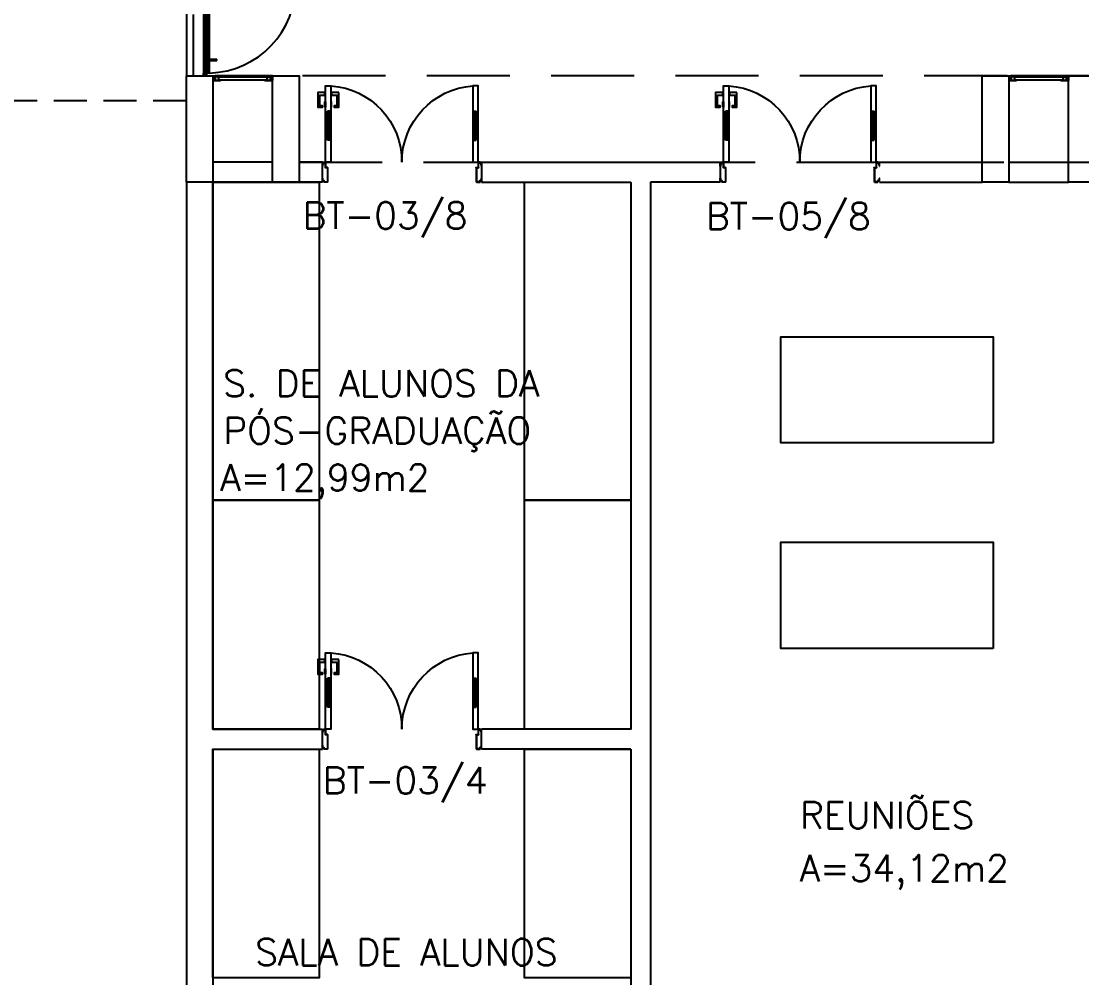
# Model space of a CAD drawing. Header units: millimetres. Extents: x 2128 to 2646, y 1972 to 2207.
# Drawn here: x 2370.57 to 2378.56, y 2012.24 to 2019.45 of the extents above; entities that cross this region are included whole.
import ezdxf

# ---------------------------------------------------------------- set-up
doc = ezdxf.new("R2010")
doc.units = ezdxf.units.MM
doc.linetypes.add('HIDDEN', pattern=[0.375, 0.25, -0.125])
for name, color, linetype in [('AR-ALV', 2, 'Continuous'), ('AR-BANCADAS', 1, 'Continuous'), ('AR-CORRIMAO-V', 52, 'Continuous'), ('AR-ESQ', 1, 'Continuous'), ('AR-ESTC', 3, 'Continuous'), ('AR-PISO-V1', 1, 'Continuous'), ('AR-PORTA', 1, 'Continuous'), ('AR-PROJ', 1, 'HIDDEN'), ('AR-VIDRO', 2, 'Continuous'), ('BC- VISTA', 1, 'Continuous'), ('DT-ESQ-BAGUETE-C', 1, 'Continuous'), ('DT-ESQ-PERFIL CADEIRA-C', 2, 'Continuous'), ('DT-ESQ-PERFIL CADEIRA-V', 2, 'Continuous'), ('DT-ESQ-VENEZIANA-C', 1, 'Continuous'), ('DT-ESQ-VENEZIANA-V', 1, 'Continuous'), ('ENDEREÇO', 2, 'Continuous'), ('maçaneta', 1, 'Continuous'), ('montantes', 1, 'Continuous'), ('mov', 1, 'Continuous'), ('PLAT-CONG', 7, 'Continuous'), ('PM-PERFIL U-C', 2, 'Continuous'), ('PM-VIDRO', 2, 'Continuous'), ('pm1', 2, 'Continuous'), ('pm2', 2, 'Continuous'), ('TEXTO', 2, 'Continuous'), ('Área', 2, 'Continuous')]:
    doc.layers.add(name, color=color, linetype=linetype)
doc.styles.add('UNB-100', font='simplex.shx', dxfattribs={"height": 0.2})
doc.styles.add('UNB1-100', font='simplex.shx', dxfattribs={"height": 0.2})

# ---------------------------------------------------------------- blocks, each defined once
blk = doc.blocks.new('EF01-P')
at = {"layer": 'DT-ESQ-BAGUETE-C', "ltscale": 0.1}
for points in [[(0.0015, 0.035), (0.015, 0.035), (0.015, 0.0335), (0.0015, 0.0335), (0.0015, 0.005), (0.015, 0.005), (0.015, 0.0035), (0.0015, 0.0035, -0.414214), (0, 0.005), (0, 0.0335, -0.414214)], [(0.4485, 0.035), (0.435, 0.035), (0.435, 0.0335), (0.4485, 0.0335), (0.4485, 0.005), (0.435, 0.005), (0.435, 0.0035), (0.4485, 0.0035, 0.414214), (0.45, 0.005), (0.45, 0.0335, 0.414214)]]:
    blk.add_lwpolyline(points, format="xyb", close=True, dxfattribs=at)
at = {"layer": 'DT-ESQ-PERFIL CADEIRA-C', "ltscale": 0.1}
for points in [[(0.01, 0.0015), (0.01, 0.003), (0.0015, 0.003, 1), (0.0015, 0), (0.015, 0, 0.414214), (0.0165, 0.0015), (0.0165, 0.0335), (0.043, 0.0335)], [(0.043, 0.0065), (0.018, 0.0065), (0.018, 0.0165), (0.0165, 0.0165), (0.0165, 0.0065, 0.414214), (0.018, 0.005), (0.043, 0.005), (0.0565, 0.005, 1), (0.0565, 0.008), (0.043, 0.008), (0.043, 0.02), (0.043, 0.032), (0.0565, 0.032, 1), (0.0565, 0.035), (0.043, 0.035), (0.0165, 0.035, 0.414214), (0.015, 0.0335), (0.015, 0.0015), (0.0015, 0.0015)], [(0.0415, 0.02), (0.0415, 0.032, -0.414214), (0.043, 0.0335), (0.0565, 0.0335)], [(0.0415, 0.02), (0.0415, 0.008, 0.414214), (0.043, 0.0065), (0.0565, 0.0065)], [(0.407, 0.0065), (0.432, 0.0065), (0.432, 0.0165), (0.4335, 0.0165), (0.4335, 0.0065, -0.414214), (0.432, 0.005), (0.407, 0.005), (0.3935, 0.005, -1), (0.3935, 0.008), (0.407, 0.008), (0.407, 0.02), (0.407, 0.032), (0.3935, 0.032, -1), (0.3935, 0.035), (0.407, 0.035), (0.4335, 0.035, -0.414214), (0.435, 0.0335), (0.435, 0.0015), (0.4485, 0.0015)], [(0.4085, 0.02), (0.4085, 0.032, 0.414214), (0.407, 0.0335), (0.3935, 0.0335)], [(0.4085, 0.02), (0.4085, 0.008, -0.414214), (0.407, 0.0065), (0.3935, 0.0065)], [(0.44, 0.0015), (0.44, 0.003), (0.4485, 0.003, -1), (0.4485, 0), (0.435, 0, -0.414214), (0.4335, 0.0015), (0.4335, 0.0335), (0.407, 0.0335)]]:
    blk.add_lwpolyline(points, format="xyb", dxfattribs=at)
at = {"layer": 'DT-ESQ-PERFIL CADEIRA-V', "ltscale": 0.1}
blk.add_line((0.015, 0), (0.435, 0), dxfattribs=at)
at = {"layer": 'DT-ESQ-VENEZIANA-C', "ltscale": 0.1}
for p, q in [((0.043, 0.0105), (0.407, 0.0105)), ((0.043, 0.009), (0.407, 0.009))]:
    blk.add_line(p, q, dxfattribs=at)
at = {"layer": 'DT-ESQ-VENEZIANA-V', "ltscale": 0.1}
blk.add_line((0.043, 0.031), (0.407, 0.031), dxfattribs=at)
blk = doc.blocks.new('PV1')
at = {"layer": 'AR-VIDRO'}
for p, q in [((0.6825, 0.02), (0.005, 0.02)), ((0.6825, 0.005), (0.005, 0.005)), ((0.0215, 0.0443), (0.0215, 0.0293)), ((0.0215, 0.0443), (0.6875, 0.0443)), ((0.0215, 0.0293), (0.6875, 0.0293)), ((2.7035, 0.0443), (2.0375, 0.0443)), ((2.7035, 0.0293), (2.0375, 0.0293)), ((2.0425, 0.02), (2.72, 0.02)), ((2.0425, 0.005), (2.72, 0.005)), ((2.7035, 0.0443), (2.7035, 0.0293))]:
    blk.add_line(p, q, dxfattribs=at)
at = {"layer": 'maçaneta'}
for p, q in [((0.1165, 0.0993), (0.1265, 0.0993)), ((0.1165, 0.0493), (0.1165, 0.0993)), ((0.1265, 0.0493), (0.1265, 0.0993)), ((2.5985, 0.0493), (2.5985, 0.0993)), ((2.6085, 0.0993), (2.5985, 0.0993)), ((2.6085, 0.0493), (2.6085, 0.0993)), ((0.1115, 0.0443), (0.1115, 0.0493)), ((0.1115, 0.0493), (0.1315, 0.0493)), ((0.1315, 0.0443), (0.1315, 0.0493)), ((2.6135, 0.0493), (2.5935, 0.0493)), ((2.5935, 0.0443), (2.5935, 0.0493)), ((2.6135, 0.0443), (2.6135, 0.0493))]:
    blk.add_line(p, q, dxfattribs=at)
at = {"layer": 'montantes'}
for p, q in [((0, 0), (0, 0.025)), ((0, 0.025), (0.02, 0.025)), ((0, 0), (0.02, 0)), ((0.005, 0.005), (0.005, 0.02)), ((0.02, 0.02), (0.02, 0.025)), ((0.02, 0), (0.02, 0.005)), ((0.6425, 0.0493), (0.6925, 0.0493)), ((0.6425, 0.025), (0.6925, 0.025)), ((0.6875, 0.025), (0.6675, 0.025)), ((0.6675, 0.02), (0.6675, 0.025)), ((0.6675, 0), (0.6675, 0.005)), ((0.6875, 0), (0.6675, 0)), ((0.6825, 0.005), (0.6825, 0.02)), ((0.6875, 0.0443), (0.6875, 0.0293)), ((0.6875, 0), (0.6875, 0.025)), ((0.6925, 0.0493), (0.6925, 0.025)), ((2.0325, 0.0493), (2.0325, 0.025)), ((2.0825, 0.0493), (2.0325, 0.0493)), ((2.0825, 0.025), (2.0325, 0.025)), ((2.0375, 0.0443), (2.0375, 0.0293)), ((2.0375, 0.025), (2.0575, 0.025)), ((2.0375, 0), (2.0375, 0.025)), ((2.0375, 0), (2.0575, 0)), ((2.0425, 0.005), (2.0425, 0.02)), ((2.0575, 0.02), (2.0575, 0.025)), ((2.0575, 0), (2.0575, 0.005)), ((2.705, 0.02), (2.705, 0.025)), ((2.725, 0.025), (2.705, 0.025)), ((2.705, 0), (2.705, 0.005)), ((2.725, 0), (2.705, 0)), ((2.72, 0.005), (2.72, 0.02)), ((2.725, 0), (2.725, 0.025))]:
    blk.add_line(p, q, dxfattribs=at)
for centre in [(0.6925, 0.02), (2.0325, 0.02)]:
    blk.add_circle(centre, 0.005, dxfattribs=at)
for centre, start, end in [((0.6425, 0.0443), 90, 180), ((0.6425, 0.03), 180, 270), ((2.0825, 0.0443), 0, 90), ((2.0825, 0.03), 270, 0)]:
    blk.add_arc(centre, 0.005, start, end, dxfattribs=at)
at = {"layer": 'mov'}
for centre, start, end in [((0.692, 0.025), 0, 178.35472), ((2.033, 0.025), 1.64528, 180)]:
    blk.add_arc(centre, 0.6705, start, end, dxfattribs=at)
blk = doc.blocks.new('marco-d')
at = {"layer": 'PM-PERFIL U-C'}
for p, q in [((-0.0135, 0), (-0.0015, 0)), ((-0.025, -0.03), (-0.025, -0.0115)), ((-0.023, -0.03), (-0.025, -0.03)), ((-0.0235, -0.01), (-0.015, -0.01)), ((-0.0145, -0.012), (-0.023, -0.012)), ((-0.023, -0.012), (-0.023, -0.03)), ((-0.015, -0.01), (-0.015, -0.0015)), ((-0.002, -0.002), (-0.013, -0.002)), ((-0.013, -0.002), (-0.013, -0.0105)), ((-0.002, -0.0415), (-0.002, -0.002)), ((0.013, -0.043), (-0.0005, -0.043)), ((0, -0.0015), (0, -0.041)), ((0.0135, -0.041), (0, -0.041)), ((0.013, -0.043), (0.013, -0.148)), ((0.015, -0.0425), (0.015, -0.1485)), ((-0.025, -0.1385), (-0.025, -0.12)), ((-0.025, -0.12), (-0.023, -0.12)), ((-0.015, -0.14), (-0.0235, -0.14)), ((-0.023, -0.12), (-0.023, -0.138)), ((-0.023, -0.138), (-0.0145, -0.138)), ((-0.015, -0.1485), (-0.015, -0.14)), ((0.0135, -0.15), (-0.0135, -0.15)), ((-0.013, -0.1395), (-0.013, -0.148)), ((-0.013, -0.148), (0.013, -0.148))]:
    blk.add_line(p, q, dxfattribs=at)
for centre, start, end in [((-0.0135, -0.0015), 90, 180), ((-0.0015, -0.0015), 360, 90), ((-0.0235, -0.0115), 90, 180), ((-0.0145, -0.0105), 270, 0), ((-0.0005, -0.0415), 180, 270), ((0.0135, -0.0425), 0, 90), ((-0.0235, -0.1385), 180, 270), ((-0.0135, -0.1485), 180, 270), ((-0.0145, -0.1395), 0, 90), ((0.0135, -0.1485), 269.93864, 0)]:
    blk.add_arc(centre, 0.0015, start, end, dxfattribs=at)
blk = doc.blocks.new('marco-e')
at = {"layer": 'PM-PERFIL U-C'}
for p, q in [((-0.015, -0.0425), (-0.015, -0.1485)), ((-0.0135, -0.041), (0, -0.041)), ((-0.013, -0.043), (0.0005, -0.043)), ((-0.013, -0.043), (-0.013, -0.148)), ((0, -0.0015), (0, -0.041)), ((0.0135, 0), (0.0015, 0)), ((0.002, -0.0415), (0.002, -0.002)), ((0.002, -0.002), (0.013, -0.002)), ((0.013, -0.002), (0.013, -0.0105)), ((0.0145, -0.012), (0.023, -0.012)), ((0.015, -0.01), (0.015, -0.0015)), ((0.0235, -0.01), (0.015, -0.01)), ((0.023, -0.012), (0.023, -0.03)), ((0.023, -0.03), (0.025, -0.03)), ((0.025, -0.03), (0.025, -0.0115)), ((-0.0135, -0.15), (0.0135, -0.15)), ((0.013, -0.148), (-0.013, -0.148)), ((0.013, -0.1395), (0.013, -0.148)), ((0.023, -0.138), (0.0145, -0.138)), ((0.015, -0.14), (0.0235, -0.14)), ((0.015, -0.1485), (0.015, -0.14)), ((0.025, -0.12), (0.023, -0.12)), ((0.023, -0.12), (0.023, -0.138)), ((0.025, -0.1385), (0.025, -0.12))]:
    blk.add_line(p, q, dxfattribs=at)
for centre, start, end in [((-0.0135, -0.0425), 90, 180), ((0.0015, -0.0015), 90, 180), ((0.0005, -0.0415), 270, 0), ((0.0145, -0.0105), 180, 270), ((0.0135, -0.0015), 0, 90), ((0.0235, -0.0115), 0, 90), ((-0.0135, -0.1485), 180, 270.06136), ((0.0145, -0.1395), 90, 180), ((0.0135, -0.1485), 270, 0), ((0.0235, -0.1385), 270, 0)]:
    blk.add_arc(centre, 0.0015, start, end, dxfattribs=at)
blk = doc.blocks.new('PM6V')
at = {"layer": 'maçaneta'}
for points in [[(1.075, 0.675), (1.13, 0.675), (1.13, 0.655), (1.0915, 0.655, 0.414214), (1.09, 0.6535), (1.09, 0.575), (1.11, 0.575), (1.11, 0.565), (1.075, 0.565)], [(1.18, 0.675), (1.235, 0.675), (1.235, 0.565), (1.2, 0.565), (1.2, 0.575), (1.22, 0.575), (1.22, 0.6535, 0.414214), (1.2185, 0.655), (1.18, 0.655)]]:
    blk.add_lwpolyline(points, format="xyb", close=True, dxfattribs=at)
for points in [[(1.13, 0.565), (1.13, 0.605), (1.135, 0.605), (1.135, 0.565)], [(1.18, 0.565), (1.18, 0.605), (1.175, 0.605), (1.175, 0.565)]]:
    blk.add_lwpolyline(points, close=True, dxfattribs=at)
at = {"layer": 'mov'}
for centre, start, end in [((0.025, 0.1514), 359.86061, 86.01115), ((1.175, 0.1514), 93.98885, 180.13939)]:
    blk.add_arc(centre, 0.575, start, end, dxfattribs=at)
at = {"layer": 'PM-VIDRO'}
for p, q in [((0.04, 0.325), (0.04, 0.525)), ((0.05, 0.525), (0.05, 0.325)), ((1.15, 0.525), (1.15, 0.325)), ((1.16, 0.325), (1.16, 0.525))]:
    blk.add_line(p, q, dxfattribs=at)
at = {"layer": 'pm1'}
for p, q in [((0.04, 0.525), (0.025, 0.525)), ((0.065, 0.535), (0.04, 0.535)), ((0.04, 0.525), (0.04, 0.535)), ((0.05, 0.535), (0.05, 0.525)), ((0.065, 0.525), (0.05, 0.525)), ((0.065, 0.535), (0.065, 0.525)), ((1.135, 0.535), (1.135, 0.525)), ((1.135, 0.535), (1.16, 0.535)), ((1.135, 0.525), (1.15, 0.525)), ((1.15, 0.535), (1.15, 0.525)), ((1.16, 0.525), (1.16, 0.535)), ((1.16, 0.525), (1.175, 0.525)), ((0.04, 0.325), (0.025, 0.325)), ((0.04, 0.315), (0.04, 0.325)), ((0.065, 0.325), (0.05, 0.325)), ((0.05, 0.325), (0.05, 0.315)), ((0.065, 0.325), (0.065, 0.315)), ((1.135, 0.325), (1.135, 0.315)), ((1.135, 0.325), (1.15, 0.325)), ((1.15, 0.325), (1.15, 0.315)), ((1.16, 0.315), (1.16, 0.325)), ((1.16, 0.325), (1.175, 0.325)), ((0.065, 0.315), (0.04, 0.315)), ((1.135, 0.315), (1.16, 0.315))]:
    blk.add_line(p, q, dxfattribs=at)
for points in [[(0.025, 0.525), (0.025, 0.725), (0.065, 0.725), (0.065, 0.525)], [(1.175, 0.525), (1.175, 0.725), (1.135, 0.725), (1.135, 0.525)], [(0.065, 0.325), (0.065, 0.15), (0.025, 0.15), (0.025, 0.325)], [(1.135, 0.325), (1.135, 0.15), (1.175, 0.15), (1.175, 0.325)]]:
    blk.add_lwpolyline(points, dxfattribs=at)
at = {"layer": 'pm2'}
for p, q in [((0.025, 0.325), (0.025, 0.525)), ((0.065, 0.525), (0.065, 0.325)), ((1.135, 0.525), (1.135, 0.325)), ((1.175, 0.325), (1.175, 0.525))]:
    blk.add_line(p, q, dxfattribs=at)
at = {"layer": 'pm1'}
for name, p in [('marco-d', (0.025, 0.15)), ('marco-e', (1.175, 0.15))]:
    blk.add_blockref(name, p, dxfattribs=at)
blk = doc.blocks.new('PM6V-B')
at = {"layer": 'maçaneta'}
for points in [[(1.075, 0.675), (1.13, 0.675), (1.13, 0.655), (1.0915, 0.655, 0.414214), (1.09, 0.6535), (1.09, 0.575), (1.11, 0.575), (1.11, 0.565), (1.075, 0.565)], [(1.18, 0.675), (1.235, 0.675), (1.235, 0.565), (1.2, 0.565), (1.2, 0.575), (1.22, 0.575), (1.22, 0.6535, 0.414214), (1.2185, 0.655), (1.18, 0.655)]]:
    blk.add_lwpolyline(points, format="xyb", close=True, dxfattribs=at)
for points in [[(1.13, 0.565), (1.13, 0.605), (1.135, 0.605), (1.135, 0.565)], [(1.18, 0.565), (1.18, 0.605), (1.175, 0.605), (1.175, 0.565)]]:
    blk.add_lwpolyline(points, close=True, dxfattribs=at)
at = {"layer": 'mov'}
for centre, start, end in [((0.025, 0.1514), 359.86061, 86.01115), ((1.175, 0.1514), 93.98885, 180.13939)]:
    blk.add_arc(centre, 0.575, start, end, dxfattribs=at)
at = {"layer": 'PM-VIDRO'}
for p, q in [((0.04, 0.325), (0.04, 0.525)), ((0.05, 0.525), (0.05, 0.325)), ((1.15, 0.525), (1.15, 0.325)), ((1.16, 0.325), (1.16, 0.525))]:
    blk.add_line(p, q, dxfattribs=at)
at = {"layer": 'pm1'}
for p, q in [((0.04, 0.525), (0.025, 0.525)), ((0.065, 0.535), (0.04, 0.535)), ((0.04, 0.525), (0.04, 0.535)), ((0.05, 0.535), (0.05, 0.525)), ((0.065, 0.525), (0.05, 0.525)), ((0.065, 0.535), (0.065, 0.525)), ((1.135, 0.535), (1.135, 0.525)), ((1.135, 0.535), (1.16, 0.535)), ((1.135, 0.525), (1.15, 0.525)), ((1.15, 0.535), (1.15, 0.525)), ((1.16, 0.525), (1.16, 0.535)), ((1.16, 0.525), (1.175, 0.525)), ((0.04, 0.325), (0.025, 0.325)), ((0.04, 0.315), (0.04, 0.325)), ((0.065, 0.325), (0.05, 0.325)), ((0.05, 0.325), (0.05, 0.315)), ((0.065, 0.325), (0.065, 0.315)), ((1.135, 0.325), (1.135, 0.315)), ((1.135, 0.325), (1.15, 0.325)), ((1.15, 0.325), (1.15, 0.315)), ((1.16, 0.315), (1.16, 0.325)), ((1.16, 0.325), (1.175, 0.325)), ((0.065, 0.315), (0.04, 0.315)), ((1.135, 0.315), (1.16, 0.315))]:
    blk.add_line(p, q, dxfattribs=at)
for points in [[(0.025, 0.525), (0.025, 0.725), (0.065, 0.725), (0.065, 0.525)], [(1.175, 0.525), (1.175, 0.725), (1.135, 0.725), (1.135, 0.525)], [(0.065, 0.325), (0.065, 0.15), (0.025, 0.15), (0.025, 0.325)], [(1.135, 0.325), (1.135, 0.15), (1.175, 0.15), (1.175, 0.325)]]:
    blk.add_lwpolyline(points, dxfattribs=at)
at = {"layer": 'pm2'}
for p, q in [((0.025, 0.325), (0.025, 0.525)), ((0.065, 0.525), (0.065, 0.325)), ((1.135, 0.525), (1.135, 0.325)), ((1.175, 0.325), (1.175, 0.525))]:
    blk.add_line(p, q, dxfattribs=at)
at = {"layer": 'pm1'}
for name, p in [('marco-d', (0.025, 0.15)), ('marco-e', (1.175, 0.15))]:
    blk.add_blockref(name, p, dxfattribs=at)
blk = doc.blocks.new('A$C53EB3577')
at = {"layer": 'AR-CORRIMAO-V'}
for p, q in [((16.6052, 6.0081), (16.6052, 5.5456)), ((16.6852, 6.0081), (16.6852, 5.5456))]:
    blk.add_line(p, q, dxfattribs=at)
at = {"layer": 'AR-PISO-V1'}
blk.add_line((16.5552, 6.0581), (16.5552, 5.5456), dxfattribs=at)
at = {"layer": 'AR-PROJ'}
blk.add_line((16.5552, 5.3581), (13.8443, 5.3581), dxfattribs=at)
blk = doc.blocks.new('BCL04')
at = {"layer": 'BC- VISTA'}
blk.add_lwpolyline([(0.8, 0), (0.8, -1.725), (0, -1.725), (0, 0)], close=True, dxfattribs=at)
blk = doc.blocks.new('BCL09')
at = {"layer": 'BC- VISTA'}
blk.add_lwpolyline([(0.8, 0), (0.8, -2.4), (0, -2.4), (0, 0)], close=True, dxfattribs=at)
blk = doc.blocks.new('BCL11')
at = {"layer": 'BC- VISTA'}
blk.add_lwpolyline([(0.8, 0), (0.8, -1.6), (0, -1.6), (0, 0)], close=True, dxfattribs=at)

msp = doc.modelspace()

# ---------------------------------------------------------------- linework, layer by layer
at = {"layer": 'AR-ALV'}
for p, q in [((2372.4615, 2018.3901), (2372.0115, 2018.3901)), ((2372.8365, 2018.3901), (2372.6615, 2018.3901)), ((2372.8365, 2018.2401), (2372.8365, 2018.3901)), ((2374.0365, 2018.3901), (2375.8365, 2018.3901)), ((2374.0365, 2018.3901), (2374.0365, 2018.2401)), ((2375.8365, 2018.3901), (2375.8365, 2018.2401)), ((2377.0365, 2018.3901), (2377.8115, 2018.3901)), ((2378.0115, 2018.3901), (2378.4615, 2018.3901)), ((2371.8115, 2018.2401), (2371.8115, 2009.9151)), ((2372.0115, 2018.2401), (2372.0115, 2014.1151)), ((2372.4615, 2018.2401), (2372.0115, 2018.2401)), ((2372.8365, 2018.2401), (2372.6615, 2018.2401)), ((2374.0365, 2018.2401), (2375.1615, 2018.2401)), ((2375.1615, 2018.2401), (2375.1615, 2016.4401)), ((2375.1615, 2018.2401), (2375.1615, 2014.1151)), ((2375.3115, 2018.2401), (2375.3115, 2009.9151)), ((2375.8365, 2018.2401), (2375.3115, 2018.2401)), ((2377.0365, 2018.2401), (2377.8115, 2018.2401)), ((2378.0115, 2018.2401), (2378.4615, 2018.2401)), ((2372.0115, 2014.1151), (2372.8365, 2014.1151)), ((2372.8365, 2013.9651), (2372.8365, 2014.1151)), ((2374.0365, 2013.9651), (2374.0365, 2014.1151)), ((2375.1615, 2014.1151), (2374.0365, 2014.1151)), ((2372.0115, 2013.9651), (2372.8365, 2013.9651)), ((2372.0115, 2013.9651), (2372.0115, 2009.9151)), ((2375.1615, 2013.9651), (2374.0365, 2013.9651)), ((2375.1615, 2013.9651), (2375.1615, 2009.9151))]:
    msp.add_line(p, q, dxfattribs=at)
at = {"layer": 'AR-ESTC'}
for points in [[(2372.0115, 2018.2401), (2371.8115, 2018.2401), (2371.8115, 2019.0401), (2372.0115, 2019.0401)], [(2372.6615, 2018.2401), (2372.4615, 2018.2401), (2372.4615, 2019.0401), (2372.6615, 2019.0401)], [(2378.0115, 2018.2401), (2377.8115, 2018.2401), (2377.8115, 2019.0401), (2378.0115, 2019.0401)], [(2378.6615, 2018.2401), (2378.4615, 2018.2401), (2378.4615, 2019.0401), (2378.6615, 2019.0401)]]:
    msp.add_lwpolyline(points, close=True, dxfattribs=at)
at = {"layer": 'AR-PROJ', "ltscale": 2.5}
msp.add_lwpolyline([(2372.6615, 2018.3901), (2425.8115, 2018.3901), (2425.8115, 2019.0401), (2372.6615, 2019.0401)], close=True, dxfattribs=at)

# ---------------------------------------------------------------- block references
at = {"layer": 'AR-BANCADAS'}
for name, p in [('BCL09', (2372.0115, 2018.2401)), ('BCL09', (2374.3615, 2018.2401)), ('BCL04', (2372.0115, 2015.8401)), ('BCL04', (2374.3615, 2015.8401)), ('BCL04', (2372.0115, 2013.9651)), ('BCL04', (2374.3615, 2013.9651))]:
    msp.add_blockref(name, p, dxfattribs=at)
at = {"layer": 'AR-BANCADAS', "rotation": 270}
for p in [(2377.893, 2017.0739), (2377.893, 2015.5239)]:
    msp.add_blockref('BCL11', p, dxfattribs=at)
at = {"layer": 'AR-ESQ', "rotation": 180}
for p in [(2372.4615, 2019.0401), (2378.4615, 2019.0401)]:
    msp.add_blockref('EF01-P', p, dxfattribs=at)
at = {"layer": 'AR-PORTA', "rotation": 270}
msp.add_blockref('PV1', (2371.9415, 2021.7651), dxfattribs=at)
at = {"layer": 'AR-PORTA', "xscale": -1}
for name, p in [('PM6V-B', (2374.0365, 2018.2401)), ('PM6V-B', (2377.0365, 2018.2401)), ('PM6V', (2374.0365, 2013.9651))]:
    msp.add_blockref(name, p, dxfattribs=at)
at = {"layer": 'PLAT-CONG'}
msp.add_blockref('A$C53EB3577', (2355.2563, 2013.4945), dxfattribs=at)

# ---------------------------------------------------------------- texts
at = {"layer": 'ENDEREÇO', "style": 'UNB1-100'}
for s, p in [('BT-03/8', (2372.6878, 2017.8874)), ('BT-05/8', (2375.7278, 2017.8824)), ('BT-03/4', (2372.8397, 2013.6289))]:
    msp.add_text(s, height=0.2, dxfattribs=at).set_placement(p)
at = {"layer": 'TEXTO', "style": 'UNB-100'}
for s, p in [('S. DE ALUNOS DA', (2372.0889, 2016.6219)), ('PÓS-GRADUAÇÃO', (2372.0889, 2016.2655)), ('REUNIÕES', (2376.4381, 2013.366)), ('SALA DE ALUNOS', (2372.3294, 2012.3339))]:
    msp.add_text(s, height=0.2, dxfattribs=at).set_placement(p)
at = {"layer": 'Área', "style": 'UNB-100'}
for s, p in [('A=12,99m2', (2372.0664, 2015.9119)), ('A=34,12m2', (2376.4339, 2012.9664))]:
    msp.add_text(s, height=0.2, dxfattribs=at).set_placement(p)

doc.saveas('drawing.dxf')
